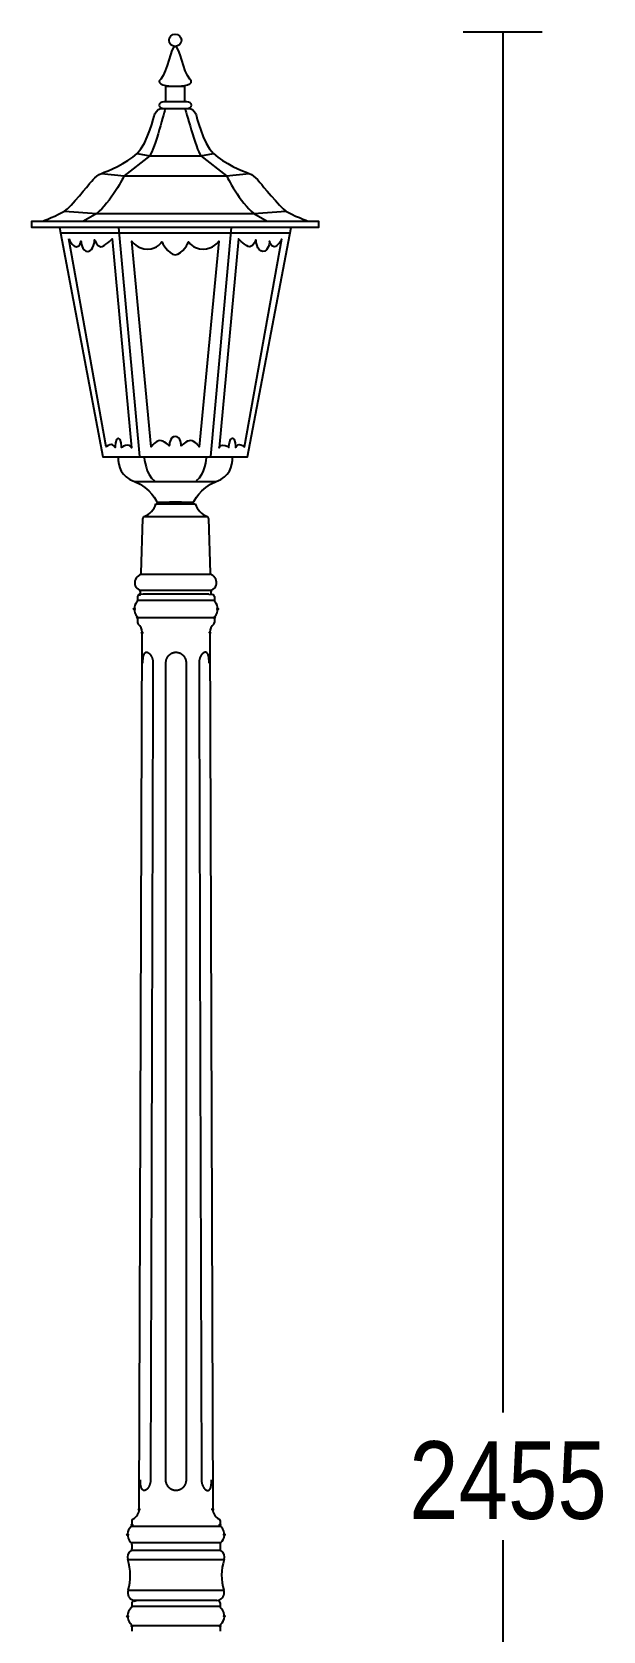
# Model space of a CAD drawing. Extents: x 0 to 84, y 1 to 469.
# Drawn here: x 4 to 83.6, y 245.9 to 468.6 of the extents above; entities that cross this region are included whole.
import ezdxf

# ---------------------------------------------------------------- set-up
doc = ezdxf.new("R2010")
doc.units = 0
doc.layers.add('LIVELLO_1', color=160, linetype='Continuous')
doc.styles.add('STD', font='txt')

# ---------------------------------------------------------------- blocks, each defined once
blk = doc.blocks.new('AI9-BLK1')
at = {"layer": 'LIVELLO_1', "color": 7}
for p, q in [((22.58, 233.91), (33.56, 233.91)), ((28.08, 233.91), (28.08, 41.6)), ((-22.52, 174.77), (-25.42, 206.68)), ((-12.62, 174.77), (-9.71, 206.68)), ((-20.26, 168.18), (-17.52, 168.18)), ((-18.38, 168.46), (-17.77, 168.46)), ((-17.77, 168.46), (-17.55, 168.46)), ((-17.55, 168.46), (-17.34, 168.46)), ((-17.52, 168.18), (-14.77, 168.18)), ((-17.34, 168.46), (-16.72, 168.46)), ((-22.33, 158.53), (-22.1, 166.16)), ((-17.52, 166.35), (-22, 166.35)), ((-13.03, 166.35), (-17.52, 166.35)), ((-12.93, 166.16), (-12.7, 158.53)), ((-17.52, 158.33), (-22.34, 158.33)), ((-12.69, 158.33), (-17.52, 158.33)), ((-17.52, 156.11), (-22.41, 156.11)), ((-22.41, 155.54), (-22.41, 155.92)), ((-12.62, 156.11), (-17.52, 156.11)), ((-12.62, 155.92), (-12.62, 155.54)), ((-22.82, 155.27), (-22.82, 154.74)), ((-12.11, 154.74), (-22.82, 154.74)), ((-22.05, 155.59), (-22.55, 155.54)), ((-12.89, 155.59), (-22.05, 155.59)), ((-13.2, 155.59), (-21.63, 155.59)), ((-12.89, 155.59), (-12.38, 155.54)), ((-12.11, 155.27), (-12.11, 154.74)), ((-22.82, 152.32), (-22.82, 151.65)), ((-12.11, 152.32), (-22.82, 152.32)), ((-12.11, 152.32), (-12.11, 151.65)), ((-22.59, 28.13), (-22.19, 150.3)), ((-12.75, 150.3), (-12.34, 28.13)), ((-11.24, 25.75), (-23.7, 25.75)), ((-23.6, 26.56), (-23.6, 25.96)), ((-11.32, 26.56), (-11.32, 25.96)), ((-11.2, 22.38), (-23.73, 22.38)), ((-11.24, 23.44), (-23.7, 23.44)), ((-23.6, 23.23), (-23.6, 22.61)), ((-11.32, 23.23), (-11.32, 22.61)), ((28.08, 23.81), (28.08, -212.77)), ((-24.18, 21.12), (-10.75, 21.12)), ((-24.14, 16.84), (-10.79, 16.84)), ((-23.6, 15.11), (-23.6, 14.6)), ((-11.32, 14.6), (-23.6, 14.6)), ((-23.33, 15.38), (-22.96, 15.41)), ((-11.76, 15.41), (-23.17, 15.41)), ((-11.97, 15.41), (-22.96, 15.41)), ((-11.6, 15.38), (-11.97, 15.41)), ((-11.32, 15.11), (-11.32, 14.6)), ((-23.6, 11.87), (-23.6, 11.17)), ((-11.33, 11.87), (-23.6, 11.87)), ((-11.33, 11.87), (-11.33, 11.17))]:
    blk.add_line(p, q, dxfattribs=at)
blk.add_lwpolyline([(-17.57, 224.19), (-18.87, 224.19), (-18.87, 226.34), (-17.57, 226.34), (-16.27, 226.34), (-16.27, 224.19)], close=True, dxfattribs=at)
for points in [[(-22.88, 217), (-21.13, 216.68), (-17.57, 216.68), (-14, 216.68), (-12.26, 217)], [(-27.86, 214.2), (-24.68, 213.88), (-17.57, 213.88), (-10.44, 213.88), (-7.27, 214.2)], [(-36.12, 207.54), (-17.57, 207.54), (0.99, 207.54)], [(-32.99, 208.96), (-28.51, 208.64), (-17.57, 208.64), (-6.62, 208.64), (-2.14, 208.96)], [(-33.72, 206.67), (-27.64, 174.72), (-17.57, 174.72), (-7.49, 174.72), (-1.41, 206.67)], [(-1.55, 205.88), (-9.77, 205.88), (-17.57, 205.88), (-25.37, 205.88), (-33.59, 205.88)], [(-23.26, 171.28), (-17.57, 171.28), (-11.87, 171.28)]]:
    blk.add_lwpolyline(points, dxfattribs=at)
for centre, radius in [((-17.57, 232.75), 0.86), ((-22.18, 150.25), 0.0847), ((-12.34, 28.13), 0.0847), ((-23.6, 25.96), 0.0848), ((-11.33, 25.96), 0.0854), ((-24.21, 13.23), 0.0854), ((-10.72, 13.23), 0.0836)]:
    blk.add_circle(centre, radius, dxfattribs=at)
for centre, major_axis, ratio in [((-22.55, 155.54), (0.0865, 0), 0.986154), ((-23.28, 153.53), (-0.0001, -0.0877), 0.973477), ((-22.82, 152.32), (0.0006, -0.0877), 0.953808), ((-12.11, 152.32), (0.0011, -0.0877), 0.959647), ((-11.65, 153.53), (0.0005, -0.0877), 0.966584), ((-12.75, 150.25), (-0.0012, -0.0853), 0.98778), ((-22.59, 28.13), (0.0866, 0), 0.98516), ((-24.21, 24.6), (0.0865, 0), 0.98686), ((-10.72, 24.6), (-0.0018, -0.0853), 0.980587), ((-23.33, 15.38), (0.0012, -0.0854), 0.985789), ((-23.17, 15.41), (0.0835, 0), 0.965585), ((-23.6, 11.87), (0.0848, 0), 0.978912), ((-11.33, 11.87), (0.0854, 0), 0.973136)]:
    blk.add_ellipse(centre, major_axis=major_axis, ratio=ratio, dxfattribs=at)
for points, knots in [([(-17.57, 226.34), (-18.63, 226.34), (-20.41, 226.57), (-19.6, 227.36), (-18.61, 228.32), (-18.23, 231.92), (-17.57, 231.92), (-16.9, 231.92), (-16.53, 228.32), (-15.53, 227.36), (-14.73, 226.57), (-16.5, 226.34), (-17.57, 226.34)], [0, 0, 0, 0, 1, 1, 1, 2, 2, 2, 3, 3, 3, 4, 4, 4, 4]), ([(-17.57, 223.23), (-17.57, 223.23), (-19.6, 223.23), (-19.6, 223.23), (-20.14, 223.23), (-20.47, 222.36), (-20.47, 222.36), (-20.47, 222.36), (-21.39, 218.43), (-22.88, 217), (-24.36, 215.58), (-26.99, 214.54), (-27.86, 214.2), (-28.73, 213.88), (-29.5, 212.79), (-29.5, 212.79), (-29.5, 212.79), (-32.17, 209.51), (-32.99, 208.96), (-33.82, 208.42), (-36.12, 207.54), (-36.12, 207.54), (-36.12, 207.54), (-37.54, 207.54), (-37.54, 207.54), (-37.54, 207.54), (-37.54, 206.67), (-37.54, 206.67), (-37.54, 206.67), (-17.57, 206.67), (-17.57, 206.67), (-17.57, 206.67), (2.41, 206.67), (2.41, 206.67), (2.41, 206.67), (2.41, 207.54), (2.41, 207.54), (2.41, 207.54), (0.99, 207.54), (0.99, 207.54), (0.99, 207.54), (-1.31, 208.42), (-2.14, 208.96), (-2.97, 209.51), (-5.63, 212.79), (-5.63, 212.79), (-5.63, 212.79), (-6.4, 213.88), (-7.27, 214.2), (-8.15, 214.54), (-10.77, 215.58), (-12.26, 217), (-13.74, 218.43), (-14.66, 222.36), (-14.66, 222.36), (-14.66, 222.36), (-14.98, 223.23), (-15.53, 223.23), (-15.53, 223.23), (-17.57, 223.23), (-17.57, 223.23)], [0, 0, 0, 0, 1, 1, 1, 2, 2, 2, 3, 3, 3, 4, 4, 4, 5, 5, 5, 6, 6, 6, 7, 7, 7, 8, 8, 8, 9, 9, 9, 10, 10, 10, 11, 11, 11, 12, 12, 12, 13, 13, 13, 14, 14, 14, 15, 15, 15, 16, 16, 16, 17, 17, 17, 18, 18, 18, 19, 19, 19, 20, 20, 20, 20]), ([(-18.95, 223.23), (-18.95, 223.23), (-20.47, 217.55), (-21.13, 216.68), (-21.13, 216.68), (-24.68, 213.88), (-24.68, 213.88), (-24.68, 213.88), (-26.66, 210.05), (-28.51, 208.64), (-28.51, 208.64), (-30.38, 207.54), (-30.38, 207.54)], [0, 0, 0, 0, 1, 1, 1, 2, 2, 2, 3, 3, 3, 4, 4, 4, 4]), ([(-17.57, 223.24), (-17.57, 223.24), (-19.16, 223.24), (-19.16, 223.24), (-19.52, 223.24), (-19.81, 223.45), (-19.81, 223.72), (-19.81, 223.98), (-19.52, 224.19), (-19.16, 224.19), (-19.16, 224.19), (-17.57, 224.19), (-17.57, 224.19), (-17.57, 224.19), (-15.97, 224.19), (-15.97, 224.19), (-15.61, 224.19), (-15.32, 223.98), (-15.32, 223.72), (-15.32, 223.45), (-15.61, 223.24), (-15.97, 223.24), (-15.97, 223.24), (-17.57, 223.24), (-17.57, 223.24)], [0, 0, 0, 0, 1, 1, 1, 2, 2, 2, 3, 3, 3, 4, 4, 4, 5, 5, 5, 6, 6, 6, 7, 7, 7, 8, 8, 8, 8]), ([(-16.19, 223.23), (-16.19, 223.23), (-14.66, 217.55), (-14, 216.68), (-14, 216.68), (-10.44, 213.88), (-10.44, 213.88), (-10.44, 213.88), (-8.47, 210.05), (-6.62, 208.64), (-6.62, 208.64), (-4.76, 207.54), (-4.76, 207.54)], [0, 0, 0, 0, 1, 1, 1, 2, 2, 2, 3, 3, 3, 4, 4, 4, 4]), ([(-32.4, 205.09), (-32.4, 205.09), (-27.22, 176.14), (-27.22, 176.14), (-27.22, 176.14), (-26.69, 176.47), (-26.47, 176.47), (-26.27, 176.47), (-25.95, 176.03), (-25.95, 176.03), (-25.95, 176.03), (-25.95, 177.34), (-25.52, 177.34), (-25.1, 177.34), (-25.04, 176.03), (-25.04, 176.03), (-25.04, 176.03), (-24.63, 176.37), (-24.21, 176.37), (-23.79, 176.37), (-23.66, 175.97), (-23.66, 175.97), (-23.66, 175.97), (-26.37, 205.09), (-26.37, 205.09), (-26.37, 205.09), (-27.43, 204), (-27.96, 204), (-28.49, 204), (-28.81, 204.98), (-28.81, 204.98), (-28.81, 204.98), (-28.92, 203.34), (-29.76, 203.34), (-30.61, 203.34), (-30.71, 204.76), (-30.71, 204.76), (-30.71, 204.76), (-30.82, 204), (-31.35, 204), (-31.88, 204), (-32.4, 205.09), (-32.4, 205.09)], [0, 0, 0, 0, 1, 1, 1, 2, 2, 2, 3, 3, 3, 4, 4, 4, 5, 5, 5, 6, 6, 6, 7, 7, 7, 8, 8, 8, 9, 9, 9, 10, 10, 10, 11, 11, 11, 12, 12, 12, 13, 13, 13, 14, 14, 14, 14]), ([(-2.72, 205.09), (-2.72, 205.09), (-7.91, 176.14), (-7.91, 176.14), (-7.91, 176.14), (-8.44, 176.47), (-8.66, 176.47), (-8.87, 176.47), (-9.18, 176.03), (-9.18, 176.03), (-9.18, 176.03), (-9.18, 177.34), (-9.61, 177.34), (-10.03, 177.34), (-10.1, 176.03), (-10.1, 176.03), (-10.1, 176.03), (-10.5, 176.37), (-10.92, 176.37), (-11.35, 176.37), (-11.47, 175.97), (-11.47, 175.97), (-11.47, 175.97), (-8.76, 205.09), (-8.76, 205.09), (-8.76, 205.09), (-7.7, 204), (-7.17, 204), (-6.64, 204), (-6.32, 204.98), (-6.32, 204.98), (-6.32, 204.98), (-6.22, 203.34), (-5.37, 203.34), (-4.52, 203.34), (-4.42, 204.76), (-4.42, 204.76), (-4.42, 204.76), (-4.31, 204), (-3.78, 204), (-3.25, 204), (-2.72, 205.09), (-2.72, 205.09)], [0, 0, 0, 0, 1, 1, 1, 2, 2, 2, 3, 3, 3, 4, 4, 4, 5, 5, 5, 6, 6, 6, 7, 7, 7, 8, 8, 8, 9, 9, 9, 10, 10, 10, 11, 11, 11, 12, 12, 12, 13, 13, 13, 14, 14, 14, 14]), ([(-17.57, 202.89), (-18.59, 202.89), (-19.44, 204.69), (-19.44, 204.69), (-19.44, 204.69), (-20.01, 203.66), (-21.43, 203.66), (-22.85, 203.66), (-23.64, 204.75), (-23.64, 204.75), (-23.64, 204.75), (-20.91, 176.14), (-20.91, 176.14), (-20.91, 176.14), (-20.26, 177.01), (-19.71, 177.01), (-19.16, 177.01), (-18.4, 176.25), (-18.4, 176.25), (-18.4, 176.25), (-18.37, 177.56), (-17.57, 177.56), (-16.76, 177.56), (-16.73, 176.25), (-16.73, 176.25), (-16.73, 176.25), (-15.97, 177.01), (-15.42, 177.01), (-14.88, 177.01), (-14.22, 176.14), (-14.22, 176.14), (-14.22, 176.14), (-11.49, 204.75), (-11.49, 204.75), (-11.49, 204.75), (-12.28, 203.66), (-13.7, 203.66), (-15.12, 203.66), (-15.7, 204.69), (-15.7, 204.69), (-15.7, 204.69), (-16.54, 202.89), (-17.57, 202.89)], [0, 0, 0, 0, 1, 1, 1, 2, 2, 2, 3, 3, 3, 4, 4, 4, 5, 5, 5, 6, 6, 6, 7, 7, 7, 8, 8, 8, 9, 9, 9, 10, 10, 10, 11, 11, 11, 12, 12, 12, 13, 13, 13, 14, 14, 14, 14]), ([(-25.54, 174.71), (-25.54, 173.34), (-25.13, 171.99), (-23.26, 171.28), (-20.98, 170.43), (-20.12, 168.43), (-20.12, 168.43), (-20.12, 168.43), (-17.57, 168.43), (-17.57, 168.43), (-17.57, 168.43), (-15.02, 168.43), (-15.02, 168.43), (-15.02, 168.43), (-14.16, 170.43), (-11.87, 171.28), (-10, 171.99), (-9.59, 173.34), (-9.59, 174.71)], [0, 0, 0, 0, 1, 1, 1, 2, 2, 2, 3, 3, 3, 4, 4, 4, 5, 5, 5, 6, 6, 6, 6]), ([(-17.77, 168.46), (-17.77, 168.46), (-17.77, 168.46), (-17.77, 168.46), (-17.77, 168.46), (-17.77, 168.46), (-17.77, 168.46), (-17.77, 168.46), (-17.77, 168.46), (-17.77, 168.46)], [0, 0, 0, 0, 1, 1, 1, 2, 2, 2, 3, 3, 3, 3]), ([(-17.55, 168.46), (-17.55, 168.46), (-17.55, 168.46), (-17.55, 168.46), (-17.55, 168.46), (-17.55, 168.46), (-17.55, 168.46), (-17.55, 168.46), (-17.55, 168.46), (-17.55, 168.46)], [0, 0, 0, 0, 1, 1, 1, 2, 2, 2, 3, 3, 3, 3]), ([(-22.5, 158.28), (-23.09, 158.04), (-23.38, 157.37), (-23.14, 156.77), (-23.03, 156.51), (-22.82, 156.3), (-22.56, 156.17)], [0, 0, 0, 0, 1, 1, 1, 2, 2, 2, 2]), ([(-12.47, 156.17), (-11.89, 156.45), (-11.65, 157.14), (-11.92, 157.71), (-12.05, 157.97), (-12.26, 158.17), (-12.53, 158.28)], [0, 0, 0, 0, 1, 1, 1, 2, 2, 2, 2]), ([(-22.08, 146.01), (-22.08, 146.07), (-22.08, 146.13), (-22.08, 146.18), (-22.08, 146.23), (-22.08, 146.28), (-22.07, 146.33), (-22.07, 146.37), (-22.07, 146.41), (-22.07, 146.45), (-22.06, 146.48), (-22.06, 146.52), (-22.06, 146.56), (-22.05, 146.59), (-22.05, 146.61), (-22.05, 146.64), (-22.05, 146.66), (-22.05, 146.69), (-22.04, 146.72), (-22.04, 146.74), (-22.03, 146.76), (-22.03, 146.79), (-22.03, 146.82), (-22.02, 146.84), (-22.02, 146.87), (-22.01, 146.89), (-22.01, 146.91), (-22, 146.94), (-22, 146.96), (-21.99, 146.98), (-21.98, 147.01), (-21.98, 147.03), (-21.97, 147.05), (-21.97, 147.07), (-21.96, 147.09), (-21.96, 147.11), (-21.95, 147.13), (-21.94, 147.15), (-21.93, 147.17), (-21.93, 147.19), (-21.92, 147.21), (-21.91, 147.22), (-21.91, 147.24), (-21.9, 147.26), (-21.89, 147.27), (-21.88, 147.28), (-21.87, 147.3), (-21.87, 147.31), (-21.86, 147.33), (-21.85, 147.34), (-21.84, 147.35), (-21.83, 147.36), (-21.82, 147.37), (-21.81, 147.39), (-21.8, 147.4), (-21.8, 147.41), (-21.79, 147.41), (-21.78, 147.42), (-21.77, 147.43), (-21.76, 147.44), (-21.75, 147.45), (-21.74, 147.45), (-21.73, 147.46), (-21.72, 147.47), (-21.71, 147.47), (-21.7, 147.48), (-21.69, 147.48), (-21.68, 147.49), (-21.67, 147.49), (-21.66, 147.5), (-21.65, 147.5), (-21.63, 147.5), (-21.62, 147.5), (-21.62, 147.51), (-21.6, 147.51), (-21.59, 147.51), (-21.58, 147.51), (-21.57, 147.51), (-21.56, 147.51), (-21.55, 147.51), (-21.53, 147.51), (-21.52, 147.51), (-21.51, 147.51), (-21.5, 147.51), (-21.49, 147.5), (-21.47, 147.5), (-21.46, 147.5), (-21.45, 147.49), (-21.44, 147.49), (-21.43, 147.49), (-21.41, 147.48), (-21.4, 147.47), (-21.39, 147.47), (-21.37, 147.47), (-21.36, 147.46), (-21.35, 147.45), (-21.34, 147.45), (-21.33, 147.44), (-21.31, 147.43), (-21.3, 147.42), (-21.29, 147.41), (-21.27, 147.4), (-21.26, 147.39), (-21.25, 147.39), (-21.23, 147.37), (-21.22, 147.36), (-21.21, 147.35), (-21.19, 147.34), (-21.18, 147.33), (-21.17, 147.31), (-21.15, 147.3), (-21.14, 147.29), (-21.12, 147.27), (-21.11, 147.26), (-21.1, 147.24), (-21.08, 147.23), (-21.07, 147.21), (-21.05, 147.19), (-21.04, 147.17), (-21.03, 147.15), (-21.02, 147.13), (-21, 147.11), (-20.98, 147.1), (-20.97, 147.07), (-20.96, 147.05), (-20.94, 147.03), (-20.93, 147.01), (-20.92, 146.98), (-20.91, 146.97), (-20.89, 146.94), (-20.88, 146.92), (-20.87, 146.89), (-20.86, 146.87), (-20.85, 146.84), (-20.84, 146.82), (-20.82, 146.79), (-20.81, 146.77), (-20.81, 146.74), (-20.8, 146.72), (-20.79, 146.69), (-20.78, 146.66), (-20.77, 146.64), (-20.76, 146.61), (-20.76, 146.59), (-20.75, 146.56), (-20.74, 146.52), (-20.73, 146.48), (-20.72, 146.45), (-20.72, 146.41), (-20.71, 146.37), (-20.7, 146.33), (-20.69, 146.28), (-20.68, 146.23), (-20.68, 146.18), (-20.68, 146.13), (-20.68, 146.07), (-20.68, 146.01)], [0, 0, 0, 0, 1, 1, 1, 2, 2, 2, 3, 3, 3, 4, 4, 4, 5, 5, 5, 6, 6, 6, 7, 7, 7, 8, 8, 8, 9, 9, 9, 10, 10, 10, 11, 11, 11, 12, 12, 12, 13, 13, 13, 14, 14, 14, 15, 15, 15, 16, 16, 16, 17, 17, 17, 18, 18, 18, 19, 19, 19, 20, 20, 20, 21, 21, 21, 22, 22, 22, 23, 23, 23, 24, 24, 24, 25, 25, 25, 26, 26, 26, 27, 27, 27, 28, 28, 28, 29, 29, 29, 30, 30, 30, 31, 31, 31, 32, 32, 32, 33, 33, 33, 34, 34, 34, 35, 35, 35, 36, 36, 36, 37, 37, 37, 38, 38, 38, 39, 39, 39, 40, 40, 40, 41, 41, 41, 42, 42, 42, 43, 43, 43, 44, 44, 44, 45, 45, 45, 46, 46, 46, 47, 47, 47, 48, 48, 48, 49, 49, 49, 50, 50, 50, 51, 51, 51, 52, 52, 52, 52]), ([(-18.87, 146.01), (-18.87, 146.06), (-18.87, 146.12), (-18.87, 146.17), (-18.86, 146.22), (-18.85, 146.26), (-18.85, 146.31), (-18.84, 146.35), (-18.83, 146.38), (-18.82, 146.43), (-18.81, 146.46), (-18.8, 146.49), (-18.79, 146.53), (-18.78, 146.55), (-18.77, 146.57), (-18.76, 146.6), (-18.75, 146.63), (-18.74, 146.65), (-18.73, 146.67), (-18.72, 146.7), (-18.7, 146.72), (-18.69, 146.74), (-18.68, 146.77), (-18.67, 146.8), (-18.65, 146.82), (-18.64, 146.85), (-18.62, 146.87), (-18.61, 146.89), (-18.6, 146.91), (-18.58, 146.93), (-18.56, 146.96), (-18.54, 146.98), (-18.53, 147), (-18.51, 147.02), (-18.49, 147.04), (-18.48, 147.06), (-18.46, 147.08), (-18.44, 147.1), (-18.42, 147.12), (-18.4, 147.13), (-18.38, 147.15), (-18.36, 147.17), (-18.34, 147.19), (-18.32, 147.21), (-18.3, 147.22), (-18.28, 147.24), (-18.26, 147.25), (-18.24, 147.27), (-18.22, 147.28), (-18.2, 147.29), (-18.18, 147.31), (-18.16, 147.32), (-18.14, 147.33), (-18.12, 147.34), (-18.09, 147.36), (-18.07, 147.36), (-18.05, 147.37), (-18.03, 147.38), (-18.01, 147.39), (-17.99, 147.4), (-17.97, 147.41), (-17.96, 147.42), (-17.93, 147.43), (-17.91, 147.43), (-17.89, 147.44), (-17.88, 147.45), (-17.86, 147.45), (-17.83, 147.46), (-17.8, 147.47), (-17.77, 147.47), (-17.75, 147.48), (-17.72, 147.49), (-17.69, 147.49), (-17.66, 147.5), (-17.62, 147.5), (-17.58, 147.51), (-17.54, 147.51), (-17.5, 147.51), (-17.47, 147.51)], [0, 0, 0, 0, 1, 1, 1, 2, 2, 2, 3, 3, 3, 4, 4, 4, 5, 5, 5, 6, 6, 6, 7, 7, 7, 8, 8, 8, 9, 9, 9, 10, 10, 10, 11, 11, 11, 12, 12, 12, 13, 13, 13, 14, 14, 14, 15, 15, 15, 16, 16, 16, 17, 17, 17, 18, 18, 18, 19, 19, 19, 20, 20, 20, 21, 21, 21, 22, 22, 22, 23, 23, 23, 24, 24, 24, 25, 25, 25, 26, 26, 26, 26]), ([(-17.47, 147.51), (-17.43, 147.51), (-17.39, 147.51), (-17.35, 147.51), (-17.31, 147.5), (-17.28, 147.5), (-17.24, 147.49), (-17.21, 147.49), (-17.18, 147.48), (-17.16, 147.47), (-17.13, 147.47), (-17.1, 147.46), (-17.07, 147.45), (-17.06, 147.45), (-17.04, 147.44), (-17.02, 147.43), (-17, 147.43), (-16.98, 147.42), (-16.96, 147.41), (-16.94, 147.4), (-16.92, 147.39), (-16.9, 147.38), (-16.88, 147.37), (-16.86, 147.36), (-16.83, 147.36), (-16.81, 147.34), (-16.79, 147.33), (-16.77, 147.32), (-16.75, 147.31), (-16.73, 147.29), (-16.71, 147.28), (-16.69, 147.27), (-16.67, 147.25), (-16.65, 147.24), (-16.63, 147.22), (-16.61, 147.21), (-16.59, 147.19), (-16.57, 147.17), (-16.55, 147.15), (-16.53, 147.13), (-16.51, 147.12), (-16.49, 147.1), (-16.48, 147.08), (-16.46, 147.06), (-16.44, 147.04), (-16.42, 147.02), (-16.4, 147), (-16.39, 146.98), (-16.37, 146.96), (-16.36, 146.94), (-16.34, 146.91), (-16.32, 146.89), (-16.31, 146.87), (-16.29, 146.85), (-16.28, 146.82), (-16.27, 146.8), (-16.25, 146.77), (-16.24, 146.74), (-16.22, 146.72), (-16.21, 146.7), (-16.2, 146.67), (-16.19, 146.65), (-16.18, 146.63), (-16.17, 146.6), (-16.16, 146.58), (-16.15, 146.56), (-16.14, 146.53), (-16.13, 146.49), (-16.12, 146.46), (-16.11, 146.43), (-16.1, 146.38), (-16.1, 146.35), (-16.09, 146.32), (-16.08, 146.27), (-16.07, 146.22), (-16.07, 146.17), (-16.06, 146.12), (-16.06, 146.06), (-16.06, 146.01)], [0, 0, 0, 0, 1, 1, 1, 2, 2, 2, 3, 3, 3, 4, 4, 4, 5, 5, 5, 6, 6, 6, 7, 7, 7, 8, 8, 8, 9, 9, 9, 10, 10, 10, 11, 11, 11, 12, 12, 12, 13, 13, 13, 14, 14, 14, 15, 15, 15, 16, 16, 16, 17, 17, 17, 18, 18, 18, 19, 19, 19, 20, 20, 20, 21, 21, 21, 22, 22, 22, 23, 23, 23, 24, 24, 24, 25, 25, 25, 26, 26, 26, 26]), ([(-12.85, 146.01), (-12.85, 146.07), (-12.85, 146.13), (-12.85, 146.18), (-12.85, 146.23), (-12.86, 146.28), (-12.86, 146.33), (-12.86, 146.37), (-12.86, 146.41), (-12.86, 146.45), (-12.87, 146.48), (-12.87, 146.52), (-12.87, 146.56), (-12.87, 146.59), (-12.88, 146.61), (-12.88, 146.64), (-12.88, 146.66), (-12.89, 146.69), (-12.89, 146.72), (-12.9, 146.74), (-12.9, 146.76), (-12.9, 146.79), (-12.9, 146.82), (-12.91, 146.84), (-12.91, 146.87), (-12.92, 146.89), (-12.93, 146.91), (-12.93, 146.94), (-12.94, 146.96), (-12.94, 146.98), (-12.95, 147.01), (-12.95, 147.03), (-12.96, 147.05), (-12.96, 147.07), (-12.97, 147.09), (-12.98, 147.11), (-12.98, 147.13), (-12.99, 147.15), (-13, 147.17), (-13, 147.19), (-13.01, 147.21), (-13.02, 147.23), (-13.02, 147.24), (-13.03, 147.26), (-13.04, 147.27), (-13.05, 147.28), (-13.06, 147.3), (-13.06, 147.31), (-13.07, 147.33), (-13.08, 147.34), (-13.09, 147.35), (-13.1, 147.36), (-13.11, 147.37), (-13.12, 147.39), (-13.13, 147.4), (-13.13, 147.41), (-13.14, 147.41), (-13.15, 147.42), (-13.16, 147.43), (-13.17, 147.44), (-13.18, 147.45), (-13.19, 147.45), (-13.2, 147.46), (-13.21, 147.47), (-13.22, 147.47), (-13.23, 147.48), (-13.24, 147.48), (-13.25, 147.49), (-13.26, 147.49), (-13.27, 147.5), (-13.29, 147.5), (-13.3, 147.5), (-13.3, 147.5), (-13.32, 147.51), (-13.33, 147.51), (-13.34, 147.51), (-13.35, 147.51), (-13.36, 147.51), (-13.38, 147.51), (-13.39, 147.51), (-13.4, 147.51), (-13.41, 147.51), (-13.42, 147.51), (-13.43, 147.51), (-13.44, 147.5), (-13.46, 147.5), (-13.47, 147.5), (-13.48, 147.49), (-13.49, 147.49), (-13.51, 147.49), (-13.52, 147.48), (-13.53, 147.47), (-13.54, 147.47), (-13.56, 147.47), (-13.57, 147.46), (-13.58, 147.45), (-13.59, 147.45), (-13.61, 147.44), (-13.62, 147.43), (-13.63, 147.42), (-13.64, 147.41), (-13.66, 147.4), (-13.67, 147.39), (-13.69, 147.38), (-13.7, 147.37), (-13.71, 147.36), (-13.73, 147.35), (-13.74, 147.34), (-13.75, 147.33), (-13.77, 147.31), (-13.78, 147.3), (-13.79, 147.28), (-13.81, 147.27), (-13.82, 147.26), (-13.84, 147.24), (-13.85, 147.23), (-13.86, 147.21), (-13.88, 147.19), (-13.89, 147.17), (-13.91, 147.15), (-13.92, 147.13), (-13.94, 147.11), (-13.95, 147.09), (-13.96, 147.07), (-13.97, 147.05), (-13.99, 147.03), (-14, 147.01), (-14.02, 146.98), (-14.03, 146.96), (-14.04, 146.94), (-14.05, 146.92), (-14.06, 146.89), (-14.07, 146.87), (-14.09, 146.84), (-14.1, 146.82), (-14.11, 146.79), (-14.12, 146.76), (-14.13, 146.74), (-14.14, 146.72), (-14.14, 146.69), (-14.15, 146.66), (-14.16, 146.64), (-14.17, 146.61), (-14.18, 146.59), (-14.18, 146.56), (-14.19, 146.52), (-14.2, 146.48), (-14.21, 146.45), (-14.22, 146.41), (-14.23, 146.37), (-14.23, 146.33), (-14.24, 146.28), (-14.25, 146.23), (-14.25, 146.18), (-14.25, 146.13), (-14.25, 146.07), (-14.25, 146.01)], [0, 0, 0, 0, 1, 1, 1, 2, 2, 2, 3, 3, 3, 4, 4, 4, 5, 5, 5, 6, 6, 6, 7, 7, 7, 8, 8, 8, 9, 9, 9, 10, 10, 10, 11, 11, 11, 12, 12, 12, 13, 13, 13, 14, 14, 14, 15, 15, 15, 16, 16, 16, 17, 17, 17, 18, 18, 18, 19, 19, 19, 20, 20, 20, 21, 21, 21, 22, 22, 22, 23, 23, 23, 24, 24, 24, 25, 25, 25, 26, 26, 26, 27, 27, 27, 28, 28, 28, 29, 29, 29, 30, 30, 30, 31, 31, 31, 32, 32, 32, 33, 33, 33, 34, 34, 34, 35, 35, 35, 36, 36, 36, 37, 37, 37, 38, 38, 38, 39, 39, 39, 40, 40, 40, 41, 41, 41, 42, 42, 42, 43, 43, 43, 44, 44, 44, 45, 45, 45, 46, 46, 46, 47, 47, 47, 48, 48, 48, 49, 49, 49, 50, 50, 50, 51, 51, 51, 52, 52, 52, 52]), ([(-20.68, 146.01), (-20.73, 127.05), (-20.79, 108.09), (-20.84, 89.12), (-20.9, 70.16), (-20.96, 51.2), (-21.02, 32.23)], [0, 0, 0, 0, 1, 1, 1, 2, 2, 2, 2]), ([(-18.87, 32.23), (-18.87, 51.2), (-18.87, 70.16), (-18.87, 89.12), (-18.87, 108.09), (-18.87, 127.05), (-18.87, 146.01)], [0, 0, 0, 0, 1, 1, 1, 2, 2, 2, 2]), ([(-16.06, 146.01), (-16.06, 127.05), (-16.06, 108.09), (-16.06, 89.12), (-16.06, 70.16), (-16.06, 51.2), (-16.06, 32.23)], [0, 0, 0, 0, 1, 1, 1, 2, 2, 2, 2]), ([(-14.25, 146.01), (-14.2, 127.05), (-14.14, 108.09), (-14.09, 89.12), (-14.03, 70.16), (-13.97, 51.2), (-13.91, 32.23)], [0, 0, 0, 0, 1, 1, 1, 2, 2, 2, 2]), ([(-21.02, 32.23), (-21.02, 32.18), (-21.02, 32.12), (-21.02, 32.07), (-21.03, 32.02), (-21.03, 31.97), (-21.04, 31.92), (-21.05, 31.88), (-21.05, 31.84), (-21.06, 31.8), (-21.07, 31.77), (-21.08, 31.72), (-21.09, 31.69), (-21.09, 31.66), (-21.1, 31.63), (-21.11, 31.61), (-21.12, 31.59), (-21.12, 31.56), (-21.14, 31.53), (-21.15, 31.5), (-21.16, 31.48), (-21.17, 31.46), (-21.18, 31.43), (-21.19, 31.41), (-21.2, 31.38), (-21.21, 31.36), (-21.22, 31.33), (-21.23, 31.31), (-21.24, 31.29), (-21.25, 31.26), (-21.27, 31.24), (-21.28, 31.22), (-21.29, 31.2), (-21.31, 31.18), (-21.32, 31.16), (-21.33, 31.14), (-21.35, 31.12), (-21.36, 31.1), (-21.37, 31.09), (-21.39, 31.07), (-21.4, 31.05), (-21.41, 31.03), (-21.43, 31.01), (-21.44, 31), (-21.45, 30.99), (-21.46, 30.97), (-21.48, 30.96), (-21.5, 30.94), (-21.51, 30.93), (-21.52, 30.92), (-21.53, 30.91), (-21.55, 30.9), (-21.56, 30.88), (-21.57, 30.87), (-21.59, 30.86), (-21.6, 30.85), (-21.62, 30.84), (-21.62, 30.83), (-21.64, 30.83), (-21.66, 30.82), (-21.67, 30.81), (-21.68, 30.8), (-21.69, 30.8), (-21.7, 30.79), (-21.72, 30.79), (-21.73, 30.77), (-21.74, 30.77), (-21.76, 30.77), (-21.76, 30.76), (-21.78, 30.76), (-21.79, 30.75), (-21.8, 30.75), (-21.82, 30.75), (-21.83, 30.75), (-21.84, 30.75), (-21.85, 30.74), (-21.85, 30.74), (-21.89, 30.74), (-21.89, 30.74), (-21.89, 30.74), (-21.92, 30.74), (-21.92, 30.74), (-21.93, 30.74), (-21.94, 30.75), (-21.96, 30.75), (-21.97, 30.75), (-21.98, 30.75), (-21.99, 30.75), (-22, 30.75), (-22.01, 30.76), (-22.02, 30.77), (-22.03, 30.77), (-22.04, 30.77), (-22.05, 30.78), (-22.06, 30.79), (-22.07, 30.79), (-22.08, 30.8), (-22.09, 30.81), (-22.1, 30.82), (-22.11, 30.82), (-22.12, 30.83), (-22.13, 30.84), (-22.14, 30.85), (-22.15, 30.86), (-22.16, 30.87), (-22.17, 30.88), (-22.18, 30.9), (-22.19, 30.91), (-22.19, 30.92), (-22.2, 30.93), (-22.21, 30.94), (-22.22, 30.96), (-22.23, 30.98), (-22.24, 30.99), (-22.24, 31.01), (-22.25, 31.02), (-22.26, 31.04), (-22.27, 31.06), (-22.28, 31.08), (-22.28, 31.09), (-22.29, 31.11), (-22.3, 31.13), (-22.3, 31.15), (-22.31, 31.17), (-22.32, 31.19), (-22.32, 31.22), (-22.33, 31.24), (-22.33, 31.26), (-22.34, 31.28), (-22.34, 31.31), (-22.35, 31.33), (-22.35, 31.35), (-22.36, 31.38), (-22.36, 31.4), (-22.37, 31.43), (-22.37, 31.45), (-22.38, 31.48), (-22.38, 31.5), (-22.39, 31.53), (-22.39, 31.55), (-22.39, 31.58), (-22.39, 31.61), (-22.39, 31.63), (-22.4, 31.66), (-22.4, 31.68), (-22.41, 31.72), (-22.41, 31.76), (-22.41, 31.8), (-22.41, 31.83), (-22.42, 31.88), (-22.42, 31.91), (-22.42, 31.97), (-22.42, 32.02), (-22.42, 32.07), (-22.42, 32.12), (-22.42, 32.18), (-22.42, 32.23)], [0, 0, 0, 0, 1, 1, 1, 2, 2, 2, 3, 3, 3, 4, 4, 4, 5, 5, 5, 6, 6, 6, 7, 7, 7, 8, 8, 8, 9, 9, 9, 10, 10, 10, 11, 11, 11, 12, 12, 12, 13, 13, 13, 14, 14, 14, 15, 15, 15, 16, 16, 16, 17, 17, 17, 18, 18, 18, 19, 19, 19, 20, 20, 20, 21, 21, 21, 22, 22, 22, 23, 23, 23, 24, 24, 24, 25, 25, 25, 26, 26, 26, 27, 27, 27, 28, 28, 28, 29, 29, 29, 30, 30, 30, 31, 31, 31, 32, 32, 32, 33, 33, 33, 34, 34, 34, 35, 35, 35, 36, 36, 36, 37, 37, 37, 38, 38, 38, 39, 39, 39, 40, 40, 40, 41, 41, 41, 42, 42, 42, 43, 43, 43, 44, 44, 44, 45, 45, 45, 46, 46, 46, 47, 47, 47, 48, 48, 48, 49, 49, 49, 50, 50, 50, 51, 51, 51, 52, 52, 52, 52]), ([(-17.47, 30.74), (-17.51, 30.74), (-17.55, 30.74), (-17.59, 30.75), (-17.63, 30.75), (-17.67, 30.75), (-17.71, 30.76), (-17.74, 30.77), (-17.77, 30.77), (-17.8, 30.78), (-17.83, 30.79), (-17.86, 30.8), (-17.88, 30.81), (-17.91, 30.81), (-17.93, 30.82), (-17.95, 30.83), (-17.97, 30.84), (-17.99, 30.84), (-18.01, 30.85), (-18.03, 30.87), (-18.05, 30.88), (-18.08, 30.88), (-18.1, 30.9), (-18.12, 30.91), (-18.14, 30.92), (-18.17, 30.93), (-18.19, 30.95), (-18.21, 30.96), (-18.23, 30.98), (-18.25, 30.99), (-18.27, 31.01), (-18.3, 31.02), (-18.32, 31.04), (-18.34, 31.06), (-18.36, 31.08), (-18.38, 31.09), (-18.4, 31.11), (-18.42, 31.13), (-18.44, 31.15), (-18.46, 31.18), (-18.48, 31.2), (-18.5, 31.22), (-18.52, 31.24), (-18.54, 31.26), (-18.56, 31.29), (-18.58, 31.31), (-18.6, 31.33), (-18.61, 31.36), (-18.62, 31.38), (-18.64, 31.41), (-18.66, 31.43), (-18.67, 31.46), (-18.69, 31.48), (-18.7, 31.51), (-18.71, 31.53), (-18.73, 31.56), (-18.74, 31.59), (-18.75, 31.61), (-18.76, 31.63), (-18.77, 31.66), (-18.78, 31.69), (-18.79, 31.73), (-18.8, 31.77), (-18.82, 31.8), (-18.83, 31.84), (-18.84, 31.88), (-18.85, 31.92), (-18.86, 31.97), (-18.86, 32.02), (-18.87, 32.07), (-18.87, 32.12), (-18.87, 32.18), (-18.87, 32.23)], [0, 0, 0, 0, 1, 1, 1, 2, 2, 2, 3, 3, 3, 4, 4, 4, 5, 5, 5, 6, 6, 6, 7, 7, 7, 8, 8, 8, 9, 9, 9, 10, 10, 10, 11, 11, 11, 12, 12, 12, 13, 13, 13, 14, 14, 14, 15, 15, 15, 16, 16, 16, 17, 17, 17, 18, 18, 18, 19, 19, 19, 20, 20, 20, 21, 21, 21, 22, 22, 22, 23, 23, 23, 24, 24, 24, 24]), ([(-16.06, 32.23), (-16.06, 32.18), (-16.06, 32.12), (-16.06, 32.07), (-16.07, 32.02), (-16.07, 31.97), (-16.09, 31.92), (-16.1, 31.88), (-16.1, 31.84), (-16.12, 31.8), (-16.13, 31.76), (-16.14, 31.72), (-16.15, 31.69), (-16.16, 31.66), (-16.17, 31.63), (-16.18, 31.61), (-16.19, 31.59), (-16.2, 31.56), (-16.22, 31.53), (-16.23, 31.5), (-16.24, 31.48), (-16.26, 31.46), (-16.27, 31.43), (-16.29, 31.41), (-16.3, 31.38), (-16.32, 31.35), (-16.33, 31.33), (-16.36, 31.31), (-16.37, 31.29), (-16.39, 31.26), (-16.41, 31.24), (-16.43, 31.22), (-16.45, 31.19), (-16.46, 31.17), (-16.49, 31.15), (-16.51, 31.13), (-16.53, 31.11), (-16.55, 31.09), (-16.57, 31.08), (-16.59, 31.06), (-16.61, 31.04), (-16.63, 31.02), (-16.66, 31.01), (-16.68, 30.99), (-16.7, 30.98), (-16.72, 30.96), (-16.74, 30.95), (-16.77, 30.93), (-16.79, 30.92), (-16.81, 30.91), (-16.83, 30.9), (-16.86, 30.88), (-16.88, 30.88), (-16.9, 30.87), (-16.92, 30.85), (-16.94, 30.84), (-16.96, 30.84), (-16.98, 30.83), (-17, 30.82), (-17.03, 30.81), (-17.05, 30.81), (-17.07, 30.8), (-17.1, 30.79), (-17.13, 30.78), (-17.16, 30.77), (-17.19, 30.77), (-17.22, 30.76), (-17.26, 30.75), (-17.3, 30.75), (-17.34, 30.75), (-17.38, 30.74), (-17.43, 30.74), (-17.47, 30.74)], [0, 0, 0, 0, 1, 1, 1, 2, 2, 2, 3, 3, 3, 4, 4, 4, 5, 5, 5, 6, 6, 6, 7, 7, 7, 8, 8, 8, 9, 9, 9, 10, 10, 10, 11, 11, 11, 12, 12, 12, 13, 13, 13, 14, 14, 14, 15, 15, 15, 16, 16, 16, 17, 17, 17, 18, 18, 18, 19, 19, 19, 20, 20, 20, 21, 21, 21, 22, 22, 22, 23, 23, 23, 24, 24, 24, 24]), ([(-13.91, 32.23), (-13.91, 32.18), (-13.91, 32.12), (-13.91, 32.07), (-13.9, 32.02), (-13.9, 31.97), (-13.89, 31.92), (-13.88, 31.88), (-13.88, 31.84), (-13.87, 31.8), (-13.86, 31.77), (-13.85, 31.72), (-13.84, 31.69), (-13.84, 31.66), (-13.83, 31.63), (-13.82, 31.61), (-13.81, 31.59), (-13.8, 31.56), (-13.79, 31.53), (-13.78, 31.51), (-13.78, 31.48), (-13.77, 31.46), (-13.75, 31.43), (-13.74, 31.41), (-13.73, 31.38), (-13.72, 31.36), (-13.71, 31.33), (-13.7, 31.31), (-13.69, 31.29), (-13.67, 31.26), (-13.66, 31.24), (-13.65, 31.22), (-13.64, 31.2), (-13.62, 31.18), (-13.61, 31.16), (-13.6, 31.14), (-13.59, 31.12), (-13.57, 31.11), (-13.56, 31.09), (-13.54, 31.07), (-13.54, 31.05), (-13.52, 31.03), (-13.51, 31.02), (-13.49, 31), (-13.48, 30.99), (-13.47, 30.98), (-13.45, 30.96), (-13.44, 30.94), (-13.43, 30.93), (-13.41, 30.92), (-13.4, 30.91), (-13.38, 30.9), (-13.38, 30.88), (-13.36, 30.88), (-13.34, 30.86), (-13.33, 30.85), (-13.32, 30.84), (-13.3, 30.83), (-13.29, 30.83), (-13.28, 30.82), (-13.26, 30.81), (-13.25, 30.8), (-13.24, 30.8), (-13.23, 30.79), (-13.21, 30.79), (-13.2, 30.77), (-13.19, 30.77), (-13.17, 30.77), (-13.16, 30.76), (-13.15, 30.76), (-13.14, 30.75), (-13.13, 30.75), (-13.11, 30.75), (-13.1, 30.75), (-13.09, 30.75), (-13.08, 30.74), (-13.08, 30.74), (-13.04, 30.74), (-13.04, 30.74), (-13.04, 30.74), (-13.01, 30.74), (-13.01, 30.74), (-13, 30.74), (-12.99, 30.75), (-12.97, 30.75), (-12.96, 30.75), (-12.95, 30.75), (-12.94, 30.75), (-12.93, 30.75), (-12.92, 30.76), (-12.91, 30.77), (-12.9, 30.77), (-12.89, 30.77), (-12.88, 30.78), (-12.87, 30.79), (-12.86, 30.79), (-12.85, 30.8), (-12.84, 30.81), (-12.83, 30.82), (-12.82, 30.82), (-12.81, 30.83), (-12.8, 30.84), (-12.79, 30.85), (-12.78, 30.86), (-12.77, 30.87), (-12.76, 30.88), (-12.75, 30.9), (-12.74, 30.91), (-12.74, 30.92), (-12.73, 30.93), (-12.72, 30.94), (-12.71, 30.96), (-12.7, 30.98), (-12.7, 30.99), (-12.69, 31.01), (-12.68, 31.02), (-12.67, 31.04), (-12.66, 31.06), (-12.65, 31.08), (-12.65, 31.09), (-12.65, 31.11), (-12.63, 31.13), (-12.63, 31.15), (-12.62, 31.17), (-12.61, 31.19), (-12.61, 31.22), (-12.6, 31.24), (-12.6, 31.26), (-12.59, 31.28), (-12.59, 31.31), (-12.58, 31.33), (-12.58, 31.35), (-12.57, 31.38), (-12.57, 31.4), (-12.56, 31.43), (-12.56, 31.45), (-12.56, 31.48), (-12.55, 31.5), (-12.55, 31.53), (-12.55, 31.55), (-12.54, 31.58), (-12.54, 31.61), (-12.53, 31.63), (-12.53, 31.66), (-12.53, 31.68), (-12.52, 31.72), (-12.52, 31.76), (-12.52, 31.8), (-12.52, 31.83), (-12.51, 31.88), (-12.51, 31.91), (-12.51, 31.97), (-12.51, 32.02), (-12.51, 32.07), (-12.5, 32.12), (-12.5, 32.18), (-12.5, 32.23)], [0, 0, 0, 0, 1, 1, 1, 2, 2, 2, 3, 3, 3, 4, 4, 4, 5, 5, 5, 6, 6, 6, 7, 7, 7, 8, 8, 8, 9, 9, 9, 10, 10, 10, 11, 11, 11, 12, 12, 12, 13, 13, 13, 14, 14, 14, 15, 15, 15, 16, 16, 16, 17, 17, 17, 18, 18, 18, 19, 19, 19, 20, 20, 20, 21, 21, 21, 22, 22, 22, 23, 23, 23, 24, 24, 24, 25, 25, 25, 26, 26, 26, 27, 27, 27, 28, 28, 28, 29, 29, 29, 30, 30, 30, 31, 31, 31, 32, 32, 32, 33, 33, 33, 34, 34, 34, 35, 35, 35, 36, 36, 36, 37, 37, 37, 38, 38, 38, 39, 39, 39, 40, 40, 40, 41, 41, 41, 42, 42, 42, 43, 43, 43, 44, 44, 44, 45, 45, 45, 46, 46, 46, 47, 47, 47, 48, 48, 48, 49, 49, 49, 50, 50, 50, 51, 51, 51, 52, 52, 52, 52]), ([(-23.7, 25.75), (-24.33, 25.18), (-24.39, 24.21), (-23.82, 23.57), (-23.78, 23.52), (-23.74, 23.48), (-23.7, 23.44)], [0, 0, 0, 0, 1, 1, 1, 2, 2, 2, 2]), ([(-11.24, 23.44), (-10.6, 24.01), (-10.54, 24.99), (-11.11, 25.63), (-11.15, 25.67), (-11.19, 25.71), (-11.24, 25.75)], [0, 0, 0, 0, 1, 1, 1, 2, 2, 2, 2]), ([(-24.14, 16.84), (-24.33, 16.26), (-24, 15.64), (-23.42, 15.46), (-23.34, 15.44), (-23.26, 15.42), (-23.17, 15.41)], [0, 0, 0, 0, 1, 1, 1, 2, 2, 2, 2]), ([(-11.76, 15.41), (-11.15, 15.46), (-10.7, 15.98), (-10.74, 16.59), (-10.75, 16.67), (-10.76, 16.75), (-10.79, 16.84)], [0, 0, 0, 0, 1, 1, 1, 2, 2, 2, 2]), ([(-23.7, 14.39), (-24.33, 13.82), (-24.39, 12.84), (-23.82, 12.21), (-23.78, 12.16), (-23.74, 12.12), (-23.7, 12.07)], [0, 0, 0, 0, 1, 1, 1, 2, 2, 2, 2]), ([(-11.24, 12.07), (-10.6, 12.64), (-10.54, 13.62), (-11.11, 14.26), (-11.15, 14.31), (-11.19, 14.35), (-11.24, 14.39)], [0, 0, 0, 0, 1, 1, 1, 2, 2, 2, 2])]:
    blk.add_open_spline(points, degree=3, knots=knots, dxfattribs=at)
for points in [[(-21.89, 174.66), (-21.89, 174.66), (-21.71, 172.2), (-20.46, 171.4)], [(-13.24, 174.66), (-13.24, 174.66), (-13.41, 172.2), (-14.67, 171.4)], [(-21.92, 166.41), (-21.12, 166.71), (-20.51, 167.36), (-20.26, 168.18)], [(-14.77, 168.18), (-14.52, 167.36), (-13.91, 166.71), (-13.11, 166.41)], [(-21.92, 166.41), (-22.03, 166.37), (-22.1, 166.27), (-22.1, 166.16)], [(-12.93, 166.16), (-12.93, 166.27), (-13, 166.37), (-13.11, 166.41)], [(-22.5, 158.28), (-22.4, 158.33), (-22.34, 158.42), (-22.33, 158.53)], [(-12.7, 158.53), (-12.69, 158.42), (-12.63, 158.33), (-12.53, 158.28)], [(-22.41, 155.92), (-22.41, 156.03), (-22.47, 156.12), (-22.56, 156.17)], [(-12.47, 156.17), (-12.56, 156.12), (-12.62, 156.03), (-12.62, 155.92)], [(-22.9, 154.55), (-23.42, 153.97), (-23.42, 153.09), (-22.9, 152.5)], [(-22.9, 154.55), (-22.85, 154.6), (-22.82, 154.67), (-22.82, 154.74)], [(-22.55, 155.54), (-22.7, 155.54), (-22.82, 155.42), (-22.82, 155.27)], [(-12.11, 155.27), (-12.11, 155.42), (-12.23, 155.54), (-12.38, 155.54)], [(-12.11, 154.74), (-12.11, 154.67), (-12.08, 154.6), (-12.04, 154.55)], [(-12.04, 152.5), (-11.52, 153.09), (-11.52, 153.97), (-12.04, 154.55)], [(-22.82, 152.32), (-22.82, 152.38), (-22.85, 152.45), (-22.9, 152.5)], [(-22.82, 151.65), (-22.82, 151.57), (-22.79, 151.49), (-22.72, 151.44)], [(-12.21, 151.44), (-12.14, 151.49), (-12.11, 151.57), (-12.11, 151.65)], [(-12.04, 152.5), (-12.08, 152.45), (-12.11, 152.38), (-12.11, 152.32)], [(-22.19, 150.3), (-22.19, 150.74), (-22.38, 151.16), (-22.72, 151.44)], [(-12.21, 151.44), (-12.55, 151.16), (-12.75, 150.74), (-12.75, 150.3)], [(-23.44, 26.81), (-23.54, 26.76), (-23.6, 26.67), (-23.6, 26.56)], [(-23.44, 26.81), (-22.93, 27.05), (-22.59, 27.57), (-22.59, 28.13)], [(-12.34, 28.13), (-12.34, 27.57), (-12.01, 27.05), (-11.49, 26.81)], [(-11.32, 26.56), (-11.32, 26.67), (-11.39, 26.76), (-11.49, 26.81)], [(-23.7, 25.75), (-23.63, 25.8), (-23.6, 25.88), (-23.6, 25.96)], [(-11.32, 25.96), (-11.32, 25.88), (-11.3, 25.8), (-11.24, 25.75)], [(-23.73, 22.38), (-24.14, 22.11), (-24.33, 21.59), (-24.18, 21.12)], [(-23.73, 22.38), (-23.65, 22.43), (-23.6, 22.52), (-23.6, 22.61)], [(-23.6, 23.23), (-23.6, 23.31), (-23.63, 23.39), (-23.7, 23.44)], [(-11.24, 23.44), (-11.3, 23.39), (-11.32, 23.31), (-11.32, 23.23)], [(-11.32, 22.61), (-11.32, 22.52), (-11.28, 22.43), (-11.2, 22.38)], [(-10.75, 21.12), (-10.6, 21.59), (-10.79, 22.11), (-11.2, 22.38)], [(-24.14, 16.84), (-23.72, 18.23), (-23.73, 19.73), (-24.18, 21.12)], [(-10.75, 21.12), (-11.2, 19.73), (-11.22, 18.23), (-10.79, 16.84)], [(-23.7, 14.39), (-23.63, 14.44), (-23.6, 14.52), (-23.6, 14.6)], [(-23.33, 15.38), (-23.48, 15.38), (-23.6, 15.26), (-23.6, 15.11)], [(-11.32, 15.11), (-11.32, 15.26), (-11.45, 15.38), (-11.6, 15.38)], [(-11.32, 14.6), (-11.32, 14.52), (-11.3, 14.44), (-11.24, 14.39)], [(-23.6, 11.87), (-23.6, 11.95), (-23.63, 12.03), (-23.7, 12.07)], [(-11.24, 12.07), (-11.3, 12.03), (-11.33, 11.95), (-11.33, 11.87)]]:
    blk.add_open_spline(points, degree=3, dxfattribs=at)
at = {"layer": 'LIVELLO_1', "color": 7, "insert": (15.04, 37.6), "char_height": 10.8089, "attachment_point": 1, "style": 'STD'}
blk.add_mtext('\\fArial Narrow|b0|i0;\\H10.8089;\\C7;2455', dxfattribs=at)

msp = doc.modelspace()

# ---------------------------------------------------------------- block references
at = {"layer": 'LIVELLO_1', "color": 7}
msp.add_blockref('AI9-BLK1', (41.542167, 234.737438), dxfattribs=at)

doc.saveas('drawing.dxf')
